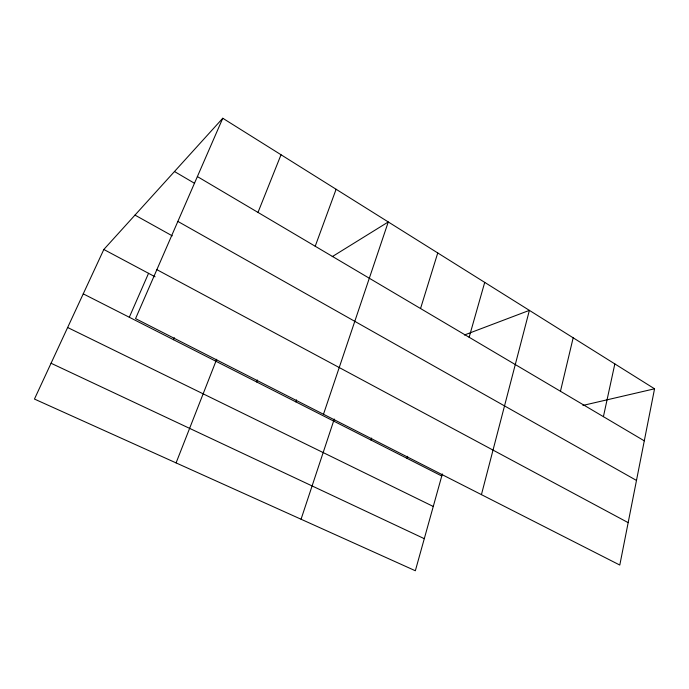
<?xml version="1.0" encoding="UTF-8"?>
<svg xmlns="http://www.w3.org/2000/svg" width="689" height="689" viewBox="0 0 689 689"><rect width="100%" height="100%" fill="white"/><g stroke="black" fill="none" stroke-linecap="round" stroke-linejoin="round"><path stroke-width="1.03" d="M654.55 388.794L619.799 565.058L135.552 318.619L222.771 118.25L654.55 388.794L582.92 405.433M603.409 416.664L614.838 363.913M560.458 391.266L573.17 337.808M481.43 494.642L529.385 310.369L464.395 335.009M442.338 473.937L415.346 570.75L34.45 399.06L103.824 249.478L222.771 118.25M469.14 337.266L484.72 282.387M407.053 458.374L407.655 456.333M420.548 308.534L437.748 252.949M371.035 440.073L371.664 438.058M301.059 519.23L334.286 419.024M323.486 414.261L388.277 221.953L332.227 256.652M295.882 401.885L296.589 399.878M315.209 246.249L336.111 189.268M256.678 381.973L257.41 379.992M176.083 462.896L216.699 359.253M257.996 212.41L281.026 154.758M173.49 339.703L174.308 337.722M129.299 317.25L148.557 273.318M51.055 363.249L424.286 538.669M67.634 327.499L433.269 506.467M83.24 293.85L441.761 476.004M103.824 249.478L155.094 276.806M156.868 269.657L628.161 522.641M134.984 215.097L172.276 235.853M177.865 221.41L636.481 480.431M174.481 171.527L194.591 183.343M197.381 176.573L644.293 440.839"/></g></svg>
